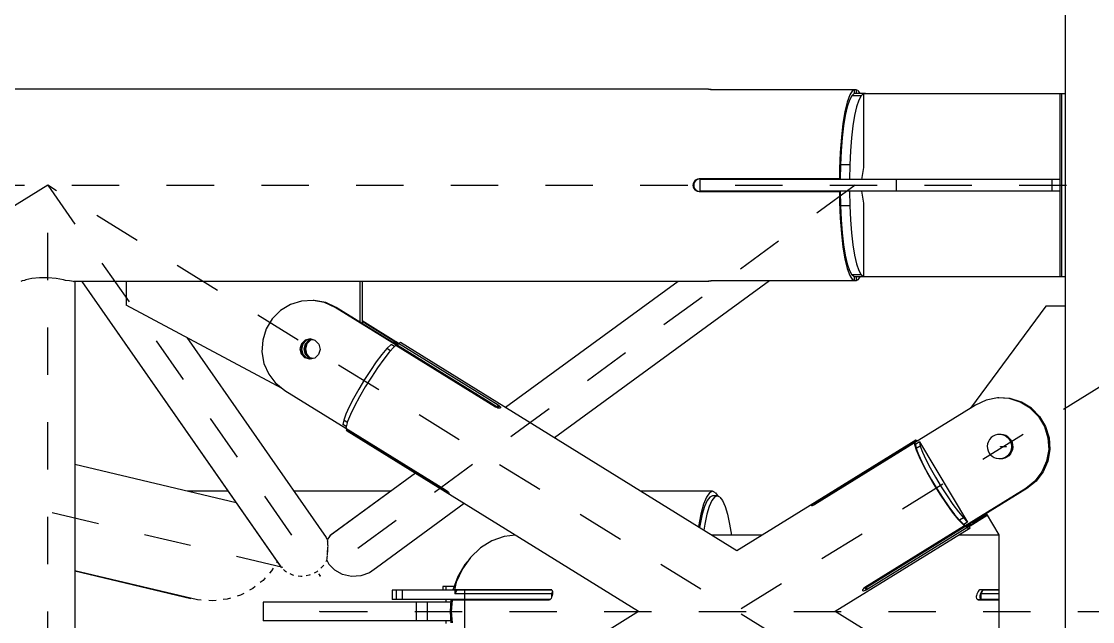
# Model space of a CAD drawing. Header units: millimetres. Extents: x 149919 to 150445, y 136651 to 136866.
# Drawn here: x 150257.248 to 150259.509, y 136758.554 to 136759.821 of the extents above; entities that cross this region are included whole.
import ezdxf

# ---------------------------------------------------------------- set-up
doc = ezdxf.new("R2010")
doc.units = ezdxf.units.MM
doc.header["$LTSCALE"] = 0.25
doc.linetypes.add('CENTER', pattern=[50.8, 31.75, -6.35, 6.35, -6.35])
doc.linetypes.add('XKITLINE00', pattern=[0])

# ---------------------------------------------------------------- blocks, each defined once
blk = doc.blocks.new('çatıı')
at = {"color": 8, "linetype": 'XKITLINE00'}
for p, q in [((11763.8, 11020.27), (11763.8, 10620.27)), ((11688.53, 10930.57), (10454.1, 10930.57)), ((11688.53, 10930.57), (11688.52, 10930.54)), ((11688.6, 10930.52), (11688.52, 10930.54)), ((11688.64, 10930.54), (11688.53, 10930.57)), ((11688.77, 10930.49), (11688.6, 10930.52)), ((11688.82, 10930.52), (11688.64, 10930.54)), ((11689.01, 10930.47), (11688.77, 10930.49)), ((11689.08, 10930.49), (11688.82, 10930.52)), ((11689.31, 10930.46), (11689.01, 10930.47)), ((11689.39, 10930.47), (11689.08, 10930.49)), ((11689.64, 10930.46), (11689.31, 10930.46)), ((11719.24, 10930.46), (11689.64, 10930.46)), ((11718.88, 10930.27), (11718.32, 10929.35)), ((11719.24, 10930.46), (11718.88, 10930.27)), ((11719.68, 10930.46), (11719.24, 10930.46)), ((11719.24, 10930.46), (11719.24, 10929.62)), ((11719.68, 10930.46), (11719.68, 10929.63)), ((11720.04, 10930.27), (11719.68, 10930.46)), ((11720.04, 10930.27), (11720.42, 10929.63)), ((11717.79, 10927.85), (11717.31, 10925.83)), ((11718.32, 10929.35), (11717.79, 10927.85)), ((11718.26, 10928.26), (11717.8, 10926.86)), ((11718.26, 10928.26), (11717.8, 10926.86)), ((11718.75, 10929.19), (11718.26, 10928.26)), ((11718.75, 10929.19), (11718.26, 10928.26)), ((11719.25, 10929.63), (11718.75, 10929.19)), ((11719.25, 10929.63), (11718.75, 10929.19)), ((11720.72, 10929.19), (11718.75, 10929.19)), ((11720.72, 10929.19), (11718.75, 10929.19)), ((11721.22, 10929.63), (11719.25, 10929.63)), ((11721.22, 10929.63), (11719.25, 10929.63)), ((11720.23, 10928.26), (11719.78, 10926.86)), ((11720.23, 10928.26), (11719.78, 10926.86)), ((11720.72, 10929.19), (11720.23, 10928.26)), ((11720.72, 10929.19), (11720.23, 10928.26)), ((11721.22, 10929.63), (11720.72, 10929.19)), ((11721.22, 10929.63), (11720.72, 10929.19)), ((11721.64, 10929.63), (11721.22, 10929.63)), ((11721.64, 10929.63), (11721.22, 10929.63)), ((11721.22, 10929.63), (11721.22, 10914.02)), ((11721.22, 10929.63), (11721.22, 10914.02)), ((11762.65, 10929.57), (11721.22, 10929.57)), ((11763.06, 10929.57), (11721.22, 10929.57)), ((11721.64, 10929.63), (11721.64, 10929.57)), ((11721.7, 10929.57), (11721.64, 10929.63)), ((11721.64, 10929.63), (11721.64, 10929.57)), ((11721.7, 10929.57), (11721.64, 10929.63)), ((11763.06, 10929.57), (11762.65, 10929.57)), ((11762.65, 10929.57), (11762.65, 10890.97)), ((11762.65, 10929.57), (11762.65, 10890.97)), ((11763.06, 10929.57), (11763.06, 10890.97)), ((11763.8, 10929.57), (11763.06, 10929.57)), ((11763.06, 10929.57), (11763.06, 10890.97)), ((11717.31, 10925.83), (11716.9, 10923.32)), ((11717.8, 10926.86), (11717.39, 10925.05)), ((11717.8, 10926.86), (11717.39, 10925.05)), ((11719.78, 10926.86), (11719.36, 10925.05)), ((11719.78, 10926.86), (11719.36, 10925.05)), ((11716.9, 10923.32), (11716.57, 10920.42)), ((11717.39, 10925.05), (11717.03, 10922.85)), ((11717.39, 10925.05), (11717.03, 10922.85)), ((11719.36, 10925.05), (11719, 10922.85)), ((11719.36, 10925.05), (11719, 10922.85)), ((11717.03, 10922.85), (11716.73, 10920.33)), ((11717.03, 10922.85), (11716.73, 10920.33)), ((11719, 10922.85), (11718.7, 10920.33)), ((11719, 10922.85), (11718.7, 10920.33)), ((11716.57, 10920.42), (11716.32, 10917.22)), ((11716.73, 10920.33), (11716.5, 10917.56)), ((11716.73, 10920.33), (11716.5, 10917.56)), ((11718.7, 10920.33), (11718.47, 10917.56)), ((11718.7, 10920.33), (11718.47, 10917.56)), ((11716.32, 10917.22), (11716.17, 10913.8)), ((11716.5, 10917.56), (11716.35, 10914.6)), ((11716.5, 10917.56), (11716.35, 10914.6)), ((11718.47, 10917.56), (11718.32, 10914.6)), ((11718.47, 10917.56), (11718.32, 10914.6)), ((11716.35, 10914.6), (11716.28, 10911.52)), ((11716.35, 10914.6), (11716.28, 10911.52)), ((11718.32, 10914.6), (11716.35, 10914.6)), ((11718.32, 10914.6), (11716.35, 10914.6)), ((11718.32, 10914.6), (11718.25, 10911.52)), ((11718.32, 10914.6), (11718.25, 10911.52)), ((11721.22, 10914.02), (11720.81, 10911.52)), ((11721.22, 10914.02), (11720.81, 10911.52)), ((11716.17, 10913.8), (11716.14, 10911.62)), ((11685.25, 10910.62), (11685.2, 10910.27)), ((11685.2, 10910.27), (11685.25, 10909.93)), ((11685.39, 10910.95), (11685.25, 10910.62)), ((11685.25, 10909.93), (11685.39, 10909.6)), ((11685.6, 10911.23), (11685.39, 10910.95)), ((11685.44, 10910.62), (11685.39, 10910.27)), ((11685.39, 10910.27), (11685.44, 10909.93)), ((11685.39, 10909.6), (11685.6, 10909.32)), ((11685.58, 10910.95), (11685.44, 10910.62)), ((11685.44, 10909.93), (11685.58, 10909.6)), ((11685.79, 10911.23), (11685.58, 10910.95)), ((11685.58, 10909.6), (11685.79, 10909.32)), ((11685.88, 10911.44), (11685.6, 10911.23)), ((11686.07, 10911.44), (11685.79, 10911.23)), ((11686.2, 10911.58), (11685.88, 10911.44)), ((11686.4, 10911.58), (11686.07, 10911.44)), ((11686.55, 10911.62), (11686.2, 10911.58)), ((11686.4, 10911.58), (11686.2, 10911.58)), ((11686.74, 10911.62), (11686.4, 10911.58)), ((11716.28, 10911.62), (11686.55, 10911.62)), ((11716.28, 10911.52), (11686.69, 10911.52)), ((11686.69, 10911.52), (11686.69, 10909.02)), ((11716.28, 10911.52), (11686.69, 10911.52)), ((11686.69, 10911.52), (11686.69, 10909.02)), ((11689.66, 10911.62), (11689.66, 10911.52)), ((11689.66, 10911.62), (11689.66, 10911.52)), ((11714.12, 10911.62), (11714.09, 10911.52)), ((11714.52, 10911.62), (11714.49, 10911.52)), ((11718.26, 10911.52), (11716.28, 10911.52)), ((11718.26, 10911.52), (11716.28, 10911.52)), ((11762.65, 10911.52), (11718.26, 10911.52)), ((11762.65, 10911.52), (11718.26, 10911.52)), ((11728.12, 10911.52), (11728.12, 10909.02)), ((11728.12, 10911.52), (11728.12, 10909.02)), ((11761.01, 10911.52), (11761.01, 10909.02)), ((11761.01, 10911.52), (11761.01, 10909.02)), ((11762.65, 10911.52), (11762.65, 10909.02)), ((11762.65, 10911.52), (11762.65, 10909.02)), ((11685.88, 10909.11), (11685.6, 10909.32)), ((11686.07, 10909.11), (11685.79, 10909.32)), ((11686.2, 10908.97), (11685.88, 10909.11)), ((11686.4, 10908.97), (11686.07, 10909.11)), ((11686.4, 10908.97), (11686.2, 10908.97)), ((11686.55, 10908.92), (11686.2, 10908.97)), ((11686.74, 10908.92), (11686.4, 10908.97)), ((11716.28, 10908.92), (11686.55, 10908.92)), ((11716.28, 10909.02), (11686.69, 10909.02)), ((11716.28, 10909.02), (11686.69, 10909.02)), ((11689.66, 10909.02), (11689.66, 10908.92)), ((11689.66, 10909.02), (11689.66, 10908.92)), ((11714.28, 10909.02), (11714.31, 10908.92)), ((11714.67, 10909.02), (11714.71, 10908.92)), ((11716.14, 10908.92), (11716.17, 10906.75)), ((11718.25, 10909.02), (11716.28, 10909.02)), ((11716.28, 10909.02), (11716.35, 10905.95)), ((11718.25, 10909.02), (11716.28, 10909.02)), ((11716.28, 10909.02), (11716.35, 10905.95)), ((11718.26, 10909.02), (11718.25, 10909.02)), ((11718.25, 10909.02), (11718.32, 10905.95)), ((11718.26, 10909.02), (11718.25, 10909.02)), ((11718.25, 10909.02), (11718.32, 10905.95)), ((11762.65, 10909.02), (11718.26, 10909.02)), ((11762.65, 10909.02), (11718.26, 10909.02)), ((11720.81, 10909.02), (11721.22, 10906.52)), ((11720.81, 10909.02), (11721.22, 10906.52)), ((11716.17, 10906.75), (11716.32, 10903.33)), ((11718.32, 10905.95), (11716.35, 10905.95)), ((11716.35, 10905.95), (11716.5, 10902.99)), ((11718.32, 10905.95), (11716.35, 10905.95)), ((11716.35, 10905.95), (11716.5, 10902.99)), ((11718.32, 10905.95), (11718.47, 10902.99)), ((11718.32, 10905.95), (11718.47, 10902.99)), ((11721.22, 10906.52), (11721.22, 10890.92)), ((11721.22, 10906.52), (11721.22, 10890.92)), ((11716.32, 10903.33), (11716.57, 10900.12)), ((11716.5, 10902.99), (11716.73, 10900.22)), ((11716.5, 10902.99), (11716.73, 10900.22)), ((11718.47, 10902.99), (11718.7, 10900.22)), ((11718.47, 10902.99), (11718.7, 10900.22)), ((11716.57, 10900.12), (11716.9, 10897.23)), ((11716.73, 10900.22), (11717.03, 10897.7)), ((11716.73, 10900.22), (11717.03, 10897.7)), ((11718.7, 10900.22), (11719, 10897.7)), ((11718.7, 10900.22), (11719, 10897.7)), ((11716.9, 10897.23), (11717.31, 10894.72)), ((11717.03, 10897.7), (11717.39, 10895.5)), ((11717.03, 10897.7), (11717.39, 10895.5)), ((11719, 10897.7), (11719.36, 10895.5)), ((11719, 10897.7), (11719.36, 10895.5)), ((11717.31, 10894.72), (11717.79, 10892.69)), ((11717.39, 10895.5), (11717.8, 10893.69)), ((11717.39, 10895.5), (11717.8, 10893.69)), ((11717.8, 10893.69), (11718.26, 10892.29)), ((11717.8, 10893.69), (11718.26, 10892.29)), ((11719.36, 10895.5), (11719.78, 10893.69)), ((11719.36, 10895.5), (11719.78, 10893.69)), ((11719.78, 10893.69), (11720.23, 10892.29)), ((11719.78, 10893.69), (11720.23, 10892.29)), ((11717.79, 10892.69), (11718.32, 10891.2)), ((11718.26, 10892.29), (11718.75, 10891.36)), ((11718.26, 10892.29), (11718.75, 10891.36)), ((11720.72, 10891.36), (11718.75, 10891.36)), ((11719.25, 10890.92), (11718.75, 10891.36)), ((11720.72, 10891.36), (11718.75, 10891.36)), ((11719.25, 10890.92), (11718.75, 10891.36)), ((11720.23, 10892.29), (11720.72, 10891.36)), ((11720.23, 10892.29), (11720.72, 10891.36)), ((11721.22, 10890.92), (11720.72, 10891.36)), ((11721.22, 10890.92), (11720.72, 10891.36)), ((11543.59, 10890.1), (11543.31, 10889.96)), ((11544.1, 10890.18), (11543.59, 10890.1)), ((11544.4, 10890.32), (11544.1, 10890.18)), ((11545.66, 10890.6), (11544.4, 10890.32)), ((11547.25, 10890.75), (11545.66, 10890.6)), ((11549.01, 10890.74), (11547.25, 10890.75)), ((11550.77, 10890.59), (11549.01, 10890.74)), ((11552.36, 10890.31), (11550.77, 10890.59)), ((11552.75, 10890.18), (11552.36, 10890.31)), ((11553.62, 10890.1), (11552.75, 10890.18)), ((11554.43, 10889.95), (11553.62, 10890.1)), ((11554.56, 10889.87), (11554.43, 10889.95)), ((11565.54, 10889.97), (11554.56, 10889.97)), ((11554.71, 10889.96), (11554.56, 10889.87)), ((11554.71, 10889.97), (11554.71, 10750.57)), ((11554.71, 10889.96), (11554.71, 10750.59)), ((11556.2, 10889.97), (11598.05, 10829.91)), ((11556.23, 10889.97), (11598.35, 10829.52)), ((11565.54, 10889.98), (11565.54, 10884.98)), ((11614.86, 10889.97), (11565.54, 10889.98)), ((11615.1, 10889.97), (11614.86, 10889.97)), ((11614.86, 10889.97), (11614.86, 10881.41)), ((11688.53, 10889.97), (11615.1, 10889.97)), ((11615.35, 10889.97), (11615.35, 10881.1)), ((11682.1, 10889.97), (11645.63, 10863.34)), ((11682.1, 10889.97), (11645.63, 10863.34)), ((11701.38, 10890.09), (11655.97, 10856.94)), ((11701.38, 10890.09), (11655.97, 10856.94)), ((11688.6, 10890.03), (11688.52, 10890.01)), ((11688.52, 10890.01), (11688.53, 10889.97)), ((11688.64, 10890.01), (11688.53, 10889.97)), ((11688.77, 10890.06), (11688.6, 10890.03)), ((11688.82, 10890.03), (11688.64, 10890.01)), ((11689.01, 10890.08), (11688.77, 10890.06)), ((11689.08, 10890.06), (11688.82, 10890.03)), ((11689.31, 10890.09), (11689.01, 10890.08)), ((11689.39, 10890.08), (11689.08, 10890.06)), ((11689.64, 10890.09), (11689.31, 10890.09)), ((11719.24, 10890.09), (11689.64, 10890.09)), ((11718.32, 10891.2), (11718.88, 10890.28)), ((11719.24, 10890.09), (11718.88, 10890.28)), ((11719.24, 10890.93), (11719.24, 10890.09)), ((11719.68, 10890.09), (11719.24, 10890.09)), ((11721.22, 10890.92), (11719.25, 10890.92)), ((11721.22, 10890.92), (11719.25, 10890.92)), ((11719.68, 10890.92), (11719.68, 10890.09)), ((11720.04, 10890.28), (11719.68, 10890.09)), ((11720.42, 10890.92), (11720.04, 10890.28)), ((11762.65, 10890.97), (11721.22, 10890.97)), ((11763.06, 10890.97), (11721.22, 10890.97)), ((11721.64, 10890.92), (11721.22, 10890.92)), ((11721.64, 10890.92), (11721.22, 10890.92)), ((11721.64, 10890.97), (11721.64, 10890.92)), ((11721.7, 10890.97), (11721.64, 10890.92)), ((11721.64, 10890.97), (11721.64, 10890.92)), ((11721.7, 10890.97), (11721.64, 10890.92)), ((11763.06, 10890.97), (11762.65, 10890.97)), ((11763.8, 10890.97), (11763.06, 10890.97)), ((11598.5, 10867.34), (11565.54, 10884.98)), ((11600.24, 10885.08), (11598.13, 10883.81)), ((11602.58, 10885.81), (11600.24, 10885.08)), ((11605.02, 10885.95), (11602.58, 10885.81)), ((11605.27, 10885.95), (11605.02, 10885.95)), ((11607.43, 10885.5), (11605.02, 10885.95)), ((11607.68, 10885.5), (11605.27, 10885.95)), ((11607.68, 10885.5), (11607.43, 10885.5)), ((11609.66, 10884.47), (11607.43, 10885.5)), ((11609.91, 10884.47), (11607.68, 10885.5)), ((11759.69, 10884.78), (11743.82, 10863.2)), ((11763.8, 10884.78), (11759.69, 10884.78)), ((11598.13, 10883.81), (11596.39, 10882.06)), ((11609.91, 10884.47), (11609.66, 10884.47)), ((11622.54, 10876.5), (11609.66, 10884.47)), ((11643.84, 10863.48), (11609.91, 10884.47)), ((11596.39, 10882.06), (11595.12, 10879.94)), ((11623.07, 10876.89), (11615.35, 10881.66)), ((11622.29, 10877.21), (11615.35, 10881.51)), ((11578.36, 10878.12), (11607.75, 10835.93)), ((11595.12, 10879.94), (11594.38, 10877.57)), ((11604.42, 10877.82), (11603.35, 10877.56)), ((11604.53, 10877.79), (11603.6, 10877.56)), ((11604.55, 10877.79), (11603.63, 10877.54)), ((11605.47, 10877.51), (11604.42, 10877.82)), ((11594.38, 10877.57), (11594.22, 10875.1)), ((11602.56, 10876.79), (11602.25, 10875.73)), ((11602.25, 10875.73), (11602.5, 10874.65)), ((11602.8, 10876.79), (11602.49, 10875.73)), ((11602.49, 10875.73), (11602.75, 10874.65)), ((11603.35, 10877.56), (11602.56, 10876.79)), ((11602.86, 10876.75), (11602.57, 10875.67)), ((11602.57, 10875.67), (11602.86, 10874.6)), ((11603.6, 10877.56), (11602.8, 10876.79)), ((11603.63, 10877.54), (11602.86, 10876.75)), ((11603.35, 10876.75), (11603.07, 10875.67)), ((11603.07, 10875.67), (11603.35, 10874.6)), ((11603.46, 10876.79), (11603.15, 10875.73)), ((11603.15, 10875.73), (11603.41, 10874.65)), ((11604.13, 10877.54), (11603.35, 10876.75)), ((11603.71, 10876.79), (11603.4, 10875.73)), ((11603.4, 10875.73), (11603.66, 10874.65)), ((11604.26, 10877.56), (11603.46, 10876.79)), ((11604.5, 10877.56), (11603.71, 10876.79)), ((11604.78, 10877.72), (11604.13, 10877.54)), ((11604.83, 10877.7), (11604.26, 10877.56)), ((11604.94, 10877.67), (11604.5, 10877.56)), ((11605.47, 10877.51), (11606.23, 10876.7)), ((11606.49, 10875.62), (11606.18, 10874.55)), ((11606.23, 10876.7), (11606.49, 10875.62)), ((11620.61, 10875.81), (11619.55, 10874.55)), ((11621.49, 10876.69), (11620.61, 10875.81)), ((11621.38, 10875.33), (11620.61, 10875.81)), ((11622.11, 10876.13), (11621.1, 10875.01)), ((11622.23, 10876.23), (11621.49, 10876.69)), ((11622, 10877.08), (11621.96, 10877.02)), ((11622.22, 10877.2), (11622, 10877.08)), ((11622.84, 10876.56), (11622, 10877.08)), ((11622.51, 10876.47), (11622.11, 10876.13)), ((11622.4, 10877.23), (11622.22, 10877.2)), ((11622.95, 10876.74), (11622.22, 10877.2)), ((11622.54, 10877.2), (11622.4, 10877.23)), ((11643.56, 10863.45), (11622.51, 10876.47)), ((11622.54, 10876.5), (11622.52, 10876.46)), ((11623.05, 10876.88), (11622.54, 10877.2)), ((11622.66, 10876.5), (11622.54, 10876.5)), ((11622.66, 10876.5), (11622.59, 10876.42)), ((11643.71, 10863.48), (11622.66, 10876.5)), ((11623.03, 10876.87), (11622.8, 10876.5)), ((11622.84, 10876.56), (11622.8, 10876.5)), ((11623.45, 10877.05), (11623.03, 10876.87)), ((11644.08, 10863.85), (11623.03, 10876.87)), ((11694.5, 10833.1), (11623.45, 10877.05)), ((11594.22, 10875.1), (11594.65, 10872.65)), ((11602.5, 10874.65), (11603.26, 10873.84)), ((11602.75, 10874.65), (11603.51, 10873.84)), ((11602.86, 10874.6), (11603.63, 10873.81)), ((11604.32, 10873.53), (11603.26, 10873.84)), ((11603.35, 10874.6), (11604.13, 10873.81)), ((11603.41, 10874.65), (11604.17, 10873.84)), ((11604.45, 10873.56), (11603.51, 10873.84)), ((11604.51, 10873.57), (11603.63, 10873.81)), ((11603.66, 10874.65), (11604.41, 10873.84)), ((11604.77, 10873.64), (11604.13, 10873.81)), ((11604.81, 10873.65), (11604.17, 10873.84)), ((11605.38, 10873.79), (11604.32, 10873.53)), ((11604.95, 10873.68), (11604.41, 10873.84)), ((11606.18, 10874.55), (11605.38, 10873.79)), ((11619.55, 10874.55), (11618.37, 10872.98)), ((11619.93, 10873.53), (11618.64, 10871.76)), ((11621.1, 10875.01), (11619.93, 10873.53)), ((11594.65, 10872.65), (11595.65, 10870.38)), ((11617.12, 10871.17), (11615.86, 10869.23)), ((11618.37, 10872.98), (11617.12, 10871.17)), ((11618.64, 10871.76), (11617.32, 10869.79)), ((11595.65, 10870.38), (11597.15, 10868.42)), ((11615.86, 10869.23), (11614.66, 10867.23)), ((11617.32, 10869.79), (11616.03, 10867.71)), ((11599.07, 10866.88), (11597.15, 10868.42)), ((11611.96, 10858.91), (11599.07, 10866.88)), ((11614.66, 10867.23), (11613.57, 10865.28)), ((11616.03, 10867.71), (11614.82, 10865.63)), ((11613.57, 10865.28), (11612.65, 10863.48)), ((11614.82, 10865.63), (11613.76, 10863.65)), ((11747.12, 10864.9), (11744.9, 10863.87)), ((11749.53, 10865.36), (11747.12, 10864.9)), ((11749.78, 10865.36), (11749.53, 10865.36)), ((11751.98, 10865.22), (11749.53, 10865.36)), ((11749.78, 10865.36), (11749.72, 10865.34)), ((11752.22, 10865.22), (11749.78, 10865.36)), ((11754.32, 10864.49), (11751.98, 10865.22)), ((11754.57, 10864.49), (11752.22, 10865.22)), ((11756.42, 10863.21), (11754.32, 10864.49)), ((11756.67, 10863.21), (11754.57, 10864.49)), ((11612.65, 10863.48), (11611.94, 10861.91)), ((11613.76, 10863.65), (11612.91, 10861.88)), ((11643.8, 10863.32), (11643.56, 10863.45)), ((11643.71, 10863.48), (11643.64, 10863.41)), ((11643.84, 10863.48), (11643.71, 10863.48)), ((11643.84, 10863.48), (11643.76, 10863.34)), ((11644.04, 10863.24), (11643.8, 10863.32)), ((11644.08, 10863.85), (11643.82, 10863.42)), ((11644.03, 10863.28), (11643.82, 10863.42)), ((11644.29, 10863.71), (11644.03, 10863.28)), ((11644.11, 10863.22), (11644.03, 10863.28)), ((11644.26, 10863.2), (11644.04, 10863.24)), ((11644.29, 10863.71), (11644.08, 10863.85)), ((11644.44, 10863.2), (11644.26, 10863.2)), ((11644.46, 10863.57), (11644.29, 10863.71)), ((11644.57, 10863.26), (11644.44, 10863.2)), ((11644.58, 10863.46), (11644.46, 10863.57)), ((11644.62, 10863.36), (11644.57, 10863.26)), ((11644.58, 10863.46), (11644.62, 10863.39)), ((11644.62, 10863.39), (11644.62, 10863.36)), ((11744.9, 10863.87), (11732.01, 10855.9)), ((11756.42, 10863.21), (11758.16, 10861.46)), ((11756.67, 10863.21), (11758.41, 10861.46)), ((11611.49, 10860.65), (11611.3, 10859.76)), ((11611.99, 10859.33), (11611.3, 10859.76)), ((11611.94, 10861.91), (11611.49, 10860.65)), ((11612.24, 10860.18), (11611.49, 10860.65)), ((11612.3, 10860.4), (11611.98, 10859.28)), ((11612.91, 10861.88), (11612.3, 10860.4)), ((11758.16, 10861.46), (11759.43, 10859.34)), ((11758.41, 10861.46), (11759.68, 10859.34)), ((11611.98, 10859.28), (11611.96, 10858.94)), ((11633.01, 10845.92), (11611.96, 10858.94)), ((11611.97, 10858.93), (11611.96, 10858.91)), ((11612, 10858.91), (11611.96, 10858.91)), ((11612.16, 10858.81), (11611.98, 10858.91)), ((11612.16, 10858.81), (11612, 10858.54)), ((11633.05, 10845.52), (11612, 10858.54)), ((11612.2, 10858.36), (11612, 10858.54)), ((11673.76, 10820.27), (11612.2, 10858.36)), ((11749.04, 10857.52), (11748.59, 10857.3)), ((11749.53, 10857.65), (11749.04, 10857.52)), ((11750.03, 10857.67), (11749.53, 10857.65)), ((11750.16, 10857.67), (11750.03, 10857.67)), ((11750.53, 10857.6), (11750.03, 10857.67)), ((11750.29, 10857.67), (11750.16, 10857.67)), ((11750.66, 10857.6), (11750.16, 10857.67)), ((11750.66, 10857.6), (11750.16, 10857.67)), ((11750.79, 10857.6), (11750.29, 10857.67)), ((11751, 10857.44), (11750.53, 10857.6)), ((11751.13, 10857.44), (11750.66, 10857.6)), ((11751.13, 10857.44), (11750.66, 10857.6)), ((11751.27, 10857.44), (11750.79, 10857.6)), ((11751.44, 10857.18), (11751, 10857.44)), ((11751.57, 10857.18), (11751.13, 10857.44)), ((11751.57, 10857.18), (11751.13, 10857.44)), ((11751.7, 10857.18), (11751.27, 10857.44)), ((11759.43, 10859.34), (11760.17, 10856.98)), ((11759.68, 10859.34), (11760.42, 10856.98)), ((11732.25, 10856.45), (11694.5, 10833.1)), ((11732.01, 10855.87), (11710.96, 10842.85)), ((11732.05, 10856.27), (11711, 10843.25)), ((11732.01, 10855.9), (11732.21, 10855.58)), ((11732.01, 10855.87), (11732.03, 10855.53)), ((11732.01, 10855.87), (11732.19, 10855.57)), ((11732.03, 10855.53), (11732.36, 10854.42)), ((11732.25, 10856.45), (11732.05, 10856.27)), ((11732.05, 10856.27), (11732.2, 10856.02)), ((11733.04, 10856.09), (11732.19, 10855.57)), ((11732.19, 10855.57), (11732.38, 10854.69)), ((11732.64, 10856.29), (11732.25, 10856.45)), ((11733.22, 10855.21), (11732.38, 10854.69)), ((11733.04, 10856.09), (11733.22, 10855.21)), ((11733.04, 10856.09), (11743.22, 10839.16)), ((11733.22, 10855.21), (11733.68, 10853.95)), ((11747.43, 10855.69), (11747.36, 10855.18)), ((11747.36, 10855.18), (11747.39, 10854.68)), ((11747.6, 10856.17), (11747.43, 10855.69)), ((11747.85, 10856.61), (11747.6, 10856.17)), ((11748.19, 10856.99), (11747.85, 10856.61)), ((11748.59, 10857.3), (11748.19, 10856.99)), ((11751.81, 10856.84), (11751.44, 10857.18)), ((11751.94, 10856.84), (11751.57, 10857.18)), ((11751.94, 10856.84), (11751.57, 10857.18)), ((11752.07, 10856.84), (11751.7, 10857.18)), ((11751.81, 10856.84), (11752.11, 10856.43)), ((11751.94, 10856.84), (11752.25, 10856.43)), ((11751.94, 10856.84), (11752.25, 10856.43)), ((11752.07, 10856.84), (11752.38, 10856.43)), ((11752.25, 10856.43), (11752.11, 10856.43)), ((11752.11, 10856.43), (11752.33, 10855.97)), ((11752.38, 10856.43), (11752.25, 10856.43)), ((11752.25, 10856.43), (11752.46, 10855.97)), ((11752.25, 10856.43), (11752.46, 10855.97)), ((11752.33, 10855.97), (11752.46, 10855.48)), ((11752.38, 10856.43), (11752.6, 10855.97)), ((11752.46, 10855.97), (11752.59, 10855.48)), ((11752.46, 10855.97), (11752.59, 10855.48)), ((11752.46, 10855.48), (11752.49, 10854.97)), ((11752.59, 10855.48), (11752.62, 10854.97)), ((11752.59, 10855.48), (11752.62, 10854.97)), ((11752.6, 10855.97), (11752.72, 10855.48)), ((11752.72, 10855.48), (11752.75, 10854.97)), ((11760.17, 10856.98), (11760.33, 10854.5)), ((11760.42, 10856.98), (11760.58, 10854.5)), ((11732.36, 10854.42), (11732.96, 10852.94)), ((11732.38, 10854.69), (11732.84, 10853.43)), ((11732.84, 10853.43), (11733.55, 10851.86)), ((11732.96, 10852.94), (11733.82, 10851.16)), ((11733.68, 10853.95), (11734.39, 10852.38)), ((11747.39, 10854.68), (11747.52, 10854.18)), ((11747.52, 10854.18), (11747.74, 10853.72)), ((11747.74, 10853.72), (11748.04, 10853.32)), ((11748.41, 10852.98), (11748.04, 10853.32)), ((11748.85, 10852.72), (11748.41, 10852.98)), ((11751.66, 10853.16), (11751.26, 10852.86)), ((11751.79, 10853.16), (11751.39, 10852.86)), ((11751.79, 10853.16), (11751.39, 10852.86)), ((11751.92, 10853.16), (11751.52, 10852.86)), ((11752, 10853.54), (11751.66, 10853.16)), ((11752.13, 10853.54), (11751.79, 10853.16)), ((11752.13, 10853.54), (11751.79, 10853.16)), ((11752.26, 10853.54), (11751.92, 10853.16)), ((11752.25, 10853.98), (11752, 10853.54)), ((11752.38, 10853.98), (11752.13, 10853.54)), ((11752.38, 10853.98), (11752.13, 10853.54)), ((11752.42, 10854.47), (11752.25, 10853.98)), ((11752.51, 10853.98), (11752.26, 10853.54)), ((11752.55, 10854.47), (11752.38, 10853.98)), ((11752.55, 10854.47), (11752.38, 10853.98)), ((11752.49, 10854.97), (11752.42, 10854.47)), ((11752.68, 10854.47), (11752.51, 10853.98)), ((11752.62, 10854.97), (11752.55, 10854.47)), ((11752.62, 10854.97), (11752.55, 10854.47)), ((11752.75, 10854.97), (11752.68, 10854.47)), ((11760.33, 10854.5), (11759.9, 10852.05)), ((11760.58, 10854.5), (11760.15, 10852.05)), ((11588.78, 10843.22), (11554.71, 10851.29)), ((11733.55, 10851.86), (11734.47, 10850.05)), ((11733.82, 10851.16), (11734.87, 10849.19)), ((11734.39, 10852.38), (11735.31, 10850.58)), ((11749.32, 10852.55), (11748.85, 10852.72)), ((11749.82, 10852.48), (11749.32, 10852.55)), ((11750.32, 10852.51), (11749.82, 10852.48)), ((11749.95, 10852.48), (11749.82, 10852.48)), ((11749.95, 10852.48), (11749.91, 10852.48)), ((11749.95, 10852.48), (11749.91, 10852.48)), ((11750.45, 10852.51), (11749.95, 10852.48)), ((11750.45, 10852.51), (11749.95, 10852.48)), ((11750.08, 10852.48), (11749.95, 10852.48)), ((11750.08, 10852.48), (11750.04, 10852.48)), ((11750.58, 10852.51), (11750.08, 10852.48)), ((11750.81, 10852.64), (11750.32, 10852.51)), ((11750.94, 10852.64), (11750.45, 10852.51)), ((11750.94, 10852.64), (11750.45, 10852.51)), ((11751.07, 10852.64), (11750.58, 10852.51)), ((11751.26, 10852.86), (11750.81, 10852.64)), ((11751.39, 10852.86), (11750.94, 10852.64)), ((11751.39, 10852.86), (11750.94, 10852.64)), ((11751.52, 10852.86), (11751.07, 10852.64)), ((11751.39, 10852.86), (11751.26, 10852.86)), ((11751.52, 10852.86), (11751.39, 10852.86)), ((11759.9, 10852.05), (11758.9, 10849.78)), ((11760.15, 10852.05), (11759.15, 10849.78)), ((11626.61, 10849.45), (11608.55, 10836.26)), ((11626.61, 10849.45), (11608.6, 10836.3)), ((11734.47, 10850.05), (11735.56, 10848.11)), ((11734.87, 10849.19), (11736.08, 10847.11)), ((11735.31, 10850.58), (11736.4, 10848.63)), ((11736.4, 10848.63), (11737.6, 10846.63)), ((11758.9, 10849.78), (11757.4, 10847.82)), ((11759.15, 10849.78), (11757.65, 10847.82)), ((11755.73, 10846.28), (11721.79, 10825.29)), ((11735.56, 10848.11), (11736.76, 10846.11)), ((11736.08, 10847.11), (11737.38, 10845.03)), ((11736.76, 10846.11), (11738.02, 10844.16)), ((11737.6, 10846.63), (11738.86, 10844.68)), ((11755.48, 10846.28), (11742.6, 10838.32)), ((11757.4, 10847.82), (11755.48, 10846.28)), ((11755.73, 10846.28), (11755.48, 10846.28)), ((11757.65, 10847.82), (11755.73, 10846.28)), ((11757.65, 10847.82), (11757.4, 10847.82)), ((11587.07, 10845.67), (11578.41, 10845.67)), ((11621.44, 10845.67), (11600.96, 10845.67)), ((11633.23, 10845.77), (11633.01, 10845.92)), ((11633.21, 10845.78), (11633.05, 10845.53)), ((11633.26, 10845.39), (11633.05, 10845.52)), ((11633.43, 10845.61), (11633.23, 10845.77)), ((11633.45, 10845.27), (11633.26, 10845.39)), ((11633.41, 10845.62), (11633.27, 10845.4)), ((11633.58, 10845.46), (11633.43, 10845.61)), ((11633.59, 10845.19), (11633.45, 10845.27)), ((11633.58, 10845.46), (11633.68, 10845.32)), ((11633.65, 10845.16), (11633.59, 10845.19)), ((11633.67, 10845.16), (11633.65, 10845.16)), ((11633.71, 10845.22), (11633.67, 10845.16)), ((11633.68, 10845.32), (11633.71, 10845.22)), ((11689.35, 10845.67), (11674.18, 10845.67)), ((11688.06, 10844.43), (11687.45, 10842.91)), ((11688.69, 10845.36), (11688.06, 10844.43)), ((11688.78, 10844.43), (11688.22, 10843.69)), ((11688.78, 10844.43), (11688.22, 10843.69)), ((11689.35, 10845.67), (11688.69, 10845.36)), ((11689.35, 10844.67), (11688.78, 10844.43)), ((11689.35, 10844.67), (11688.78, 10844.43)), ((11689.76, 10844.43), (11689.2, 10843.69)), ((11689.76, 10844.43), (11689.2, 10843.69)), ((11690, 10845.36), (11689.35, 10845.67)), ((11690.33, 10844.67), (11689.35, 10844.67)), ((11690.33, 10844.67), (11689.35, 10844.67)), ((11690.33, 10844.67), (11689.76, 10844.43)), ((11690.33, 10844.67), (11689.76, 10844.43)), ((11690, 10845.36), (11690.53, 10844.59)), ((11690.9, 10844.43), (11690.33, 10844.67)), ((11690.9, 10844.43), (11690.33, 10844.67)), ((11690.9, 10844.43), (11691.46, 10843.69)), ((11690.9, 10844.43), (11691.46, 10843.69)), ((11737.38, 10845.03), (11738.7, 10843.05)), ((11738.02, 10844.16), (11739.27, 10842.36)), ((11738.86, 10844.68), (11740.11, 10842.88)), ((11636.95, 10843.05), (11618.38, 10829.48)), ((11636.95, 10843.05), (11618.42, 10829.51)), ((11687.45, 10842.91), (11686.89, 10840.82)), ((11687.68, 10842.47), (11687.18, 10840.8)), ((11687.68, 10842.47), (11687.18, 10840.8)), ((11688.22, 10843.69), (11687.68, 10842.47)), ((11688.22, 10843.69), (11687.68, 10842.47)), ((11688.67, 10842.47), (11688.17, 10840.8)), ((11688.67, 10842.47), (11688.17, 10840.8)), ((11689.2, 10843.69), (11688.67, 10842.47)), ((11689.2, 10843.69), (11688.67, 10842.47)), ((11691.46, 10843.69), (11692, 10842.47)), ((11691.46, 10843.69), (11692, 10842.47)), ((11692, 10842.47), (11692.5, 10840.8)), ((11692, 10842.47), (11692.5, 10840.8)), ((11710.26, 10842.76), (11710.23, 10842.66)), ((11710.23, 10842.66), (11710.27, 10842.61)), ((11710.28, 10842.79), (11710.26, 10842.76)), ((11710.38, 10842.6), (11710.27, 10842.61)), ((11710.38, 10842.86), (11710.28, 10842.79)), ((11710.56, 10842.97), (11710.38, 10842.86)), ((11710.54, 10842.64), (11710.38, 10842.6)), ((11710.74, 10842.73), (11710.54, 10842.64)), ((11710.77, 10843.11), (11710.56, 10842.97)), ((11710.96, 10842.85), (11710.74, 10842.73)), ((11711, 10843.25), (11710.77, 10843.11)), ((11710.78, 10843.1), (11710.94, 10842.84)), ((11711.01, 10843.24), (11711.16, 10842.98)), ((11738.7, 10843.05), (11739.98, 10841.28)), ((11739.27, 10842.36), (11740.45, 10840.79)), ((11740.11, 10842.88), (11741.29, 10841.31)), ((11686.89, 10840.82), (11686.4, 10838.24)), ((11687.18, 10840.8), (11686.72, 10838.72)), ((11687.18, 10840.8), (11686.72, 10838.71)), ((11688.17, 10840.8), (11687.71, 10838.72)), ((11688.17, 10840.8), (11687.71, 10838.71)), ((11692.5, 10840.8), (11692.96, 10838.72)), ((11692.5, 10840.8), (11692.96, 10838.71)), ((11739.98, 10841.28), (11741.16, 10839.8)), ((11740.45, 10840.79), (11741.5, 10839.53)), ((11741.16, 10839.8), (11742.17, 10838.69)), ((11741.29, 10841.31), (11742.35, 10840.05)), ((11742.35, 10840.05), (11741.5, 10839.53)), ((11741.5, 10839.53), (11742.38, 10838.64)), ((11742.35, 10840.05), (11743.22, 10839.16)), ((11747.36, 10840.55), (11743.75, 10838.32)), ((11747.29, 10840.66), (11744.34, 10838.84)), ((11747.11, 10840.96), (11749.83, 10836.45)), ((11686.4, 10838.24), (11686.38, 10838.13)), ((11686.72, 10838.72), (11686.6, 10837.99)), ((11686.72, 10838.71), (11686.6, 10837.99)), ((11687.71, 10838.72), (11687.5, 10837.43)), ((11687.71, 10838.71), (11687.5, 10837.43)), ((11692.96, 10838.72), (11693.33, 10836.42)), ((11692.96, 10838.71), (11693.33, 10836.42)), ((11743.51, 10837.76), (11715.24, 10820.27)), ((11742.56, 10838.34), (11721.51, 10825.32)), ((11742.71, 10838.32), (11721.66, 10825.29)), ((11743.08, 10837.94), (11722.03, 10824.92)), ((11742.56, 10838.34), (11742.17, 10838.69)), ((11743.22, 10839.16), (11742.38, 10838.64)), ((11742.38, 10838.64), (11742.56, 10838.34)), ((11742.39, 10838.65), (11742.6, 10838.32)), ((11742.71, 10838.32), (11742.6, 10838.32)), ((11742.86, 10838.32), (11742.9, 10838.25)), ((11742.86, 10838.32), (11743.08, 10837.94)), ((11743.74, 10838.77), (11742.9, 10838.25)), ((11743.12, 10838.14), (11742.9, 10838.25)), ((11743.51, 10837.76), (11743.08, 10837.94)), ((11743.96, 10838.66), (11743.12, 10838.14)), ((11743.3, 10838.1), (11743.12, 10838.14)), ((11743.43, 10838.14), (11743.3, 10838.1)), ((11744.28, 10838.66), (11743.43, 10838.14)), ((11743.71, 10837.94), (11743.51, 10837.76)), ((11743.55, 10838.21), (11743.71, 10837.94)), ((11743.7, 10838.84), (11743.74, 10838.77)), ((11743.75, 10838.32), (11743.72, 10838.32)), ((11743.96, 10838.66), (11743.74, 10838.77)), ((11744.14, 10838.62), (11743.96, 10838.66)), ((11744.28, 10838.66), (11744.14, 10838.62)), ((11744.15, 10839.12), (11744.37, 10838.77)), ((11744.37, 10838.77), (11744.28, 10838.66)), ((11607.75, 10835.93), (11607.94, 10835.52)), ((11607.94, 10835.52), (11607.95, 10835.46)), ((11607.97, 10835.43), (11608.05, 10835.26)), ((11608.6, 10836.3), (11607.99, 10835.4)), ((11608.03, 10835.1), (11608.05, 10835.02)), ((11608.07, 10835.21), (11608.05, 10835.07)), ((11608.06, 10834.99), (11608.06, 10834.46)), ((11608.07, 10835.21), (11608.07, 10835.21)), ((11642.78, 10835.2), (11640.38, 10833.7)), ((11642.78, 10835.2), (11640.38, 10833.7)), ((11645.39, 10836.11), (11642.78, 10835.2)), ((11645.39, 10836.11), (11642.78, 10835.2)), ((11647.73, 10836.38), (11645.39, 10836.11)), ((11647.73, 10836.38), (11645.39, 10836.11)), ((11699.87, 10836.42), (11689.13, 10836.42)), ((11699.87, 10836.42), (11689.13, 10836.42)), ((11749.83, 10836.42), (11741.35, 10836.42)), ((11749.83, 10836.42), (11741.35, 10836.42)), ((11749.83, 10836.45), (11749.83, 10800.27)), ((11608.07, 10833.55), (11608.02, 10832.82)), ((11608.05, 10833.23), (11608.02, 10832.23)), ((11608.07, 10833.74), (11608.07, 10833.55)), ((11608.08, 10834.43), (11608.11, 10834.05)), ((11608.12, 10833.94), (11608.09, 10833.72)), ((11608.12, 10833.96), (11608.12, 10833.94)), ((11640.38, 10833.7), (11638.27, 10831.69)), ((11640.38, 10833.7), (11638.27, 10831.69)), ((11639.18, 10832.56), (11638.88, 10832.33)), ((11639.18, 10832.56), (11638.88, 10832.33)), ((11597.45, 10830.77), (11597.27, 10830.52)), ((11607.85, 10831), (11607.73, 10830.81)), ((11607.92, 10831.55), (11607.85, 10831)), ((11607.88, 10831.2), (11607.86, 10831.02)), ((11607.88, 10831.22), (11608.36, 10830.3)), ((11607.94, 10831.82), (11607.92, 10831.55)), ((11608.02, 10832.07), (11607.93, 10831.63)), ((11608.02, 10832.1), (11608.02, 10832.07)), ((11608.73, 10829.94), (11608.36, 10830.3)), ((11638.27, 10831.69), (11636.55, 10829.25)), ((11638.27, 10831.69), (11636.55, 10829.25)), ((11638.02, 10831.33), (11637.03, 10830.19)), ((11638.02, 10831.33), (11637.03, 10830.19)), ((11638.88, 10832.33), (11638.61, 10832.01)), ((11638.88, 10832.33), (11638.61, 10832.01)), ((11580.64, 10822.71), (11554.71, 10828.85)), ((11579.21, 10822.98), (11554.71, 10828.78)), ((11596.27, 10828.88), (11595.81, 10828.36)), ((11596.57, 10829.43), (11596.27, 10828.88)), ((11598.05, 10829.91), (11598.13, 10829.83)), ((11598.79, 10829.15), (11599.22, 10828.71)), ((11599.43, 10828.6), (11599.22, 10828.71)), ((11600.75, 10827.93), (11600.19, 10828.21)), ((11604.44, 10828.02), (11604.22, 10827.91)), ((11605.83, 10828.68), (11605.24, 10828.4)), ((11606.01, 10828.85), (11605.83, 10828.68)), ((11607.14, 10829.88), (11606.66, 10829.44)), ((11607.18, 10829.94), (11607.14, 10829.88)), ((11607.27, 10830.08), (11607.18, 10829.94)), ((11608.73, 10829.94), (11609.61, 10829)), ((11611.25, 10828.09), (11609.61, 10829)), ((11613.14, 10827.68), (11611.25, 10828.09)), ((11616.91, 10828.42), (11615.09, 10827.79)), ((11618.42, 10829.51), (11616.91, 10828.42)), ((11618.45, 10829.55), (11618.42, 10829.51)), ((11636.55, 10829.25), (11635.26, 10826.46)), ((11636.55, 10829.25), (11635.26, 10826.46)), ((11637.03, 10830.19), (11635.57, 10827.67)), ((11637.03, 10830.19), (11635.57, 10827.67)), ((11594.46, 10826.85), (11593.86, 10826.42)), ((11594.91, 10827.36), (11594.46, 10826.85)), ((11600.98, 10827.89), (11600.75, 10827.93)), ((11602.47, 10827.65), (11601.84, 10827.75)), ((11602.71, 10827.69), (11602.47, 10827.65)), ((11604.22, 10827.91), (11603.58, 10827.82)), ((11615.09, 10827.79), (11613.14, 10827.68)), ((11635.57, 10827.67), (11634.56, 10824.87)), ((11635.57, 10827.67), (11634.56, 10824.87)), ((11635.26, 10826.46), (11634.85, 10824.87)), ((11635.26, 10826.46), (11634.85, 10824.87)), ((11635.82, 10827.67), (11635.57, 10827.67)), ((11635.82, 10827.67), (11635.57, 10827.67)), ((11589.73, 10823.74), (11589, 10823.52)), ((11590.37, 10824.08), (11589.73, 10823.74)), ((11592.27, 10825.1), (11591.63, 10824.76)), ((11592.79, 10825.55), (11592.27, 10825.1)), ((11621.7, 10824.77), (11621.7, 10822.77)), ((11655.45, 10824.77), (11621.7, 10824.77)), ((11621.7, 10824.77), (11621.7, 10822.77)), ((11655.45, 10824.77), (11621.7, 10824.77)), ((11622.55, 10824.77), (11622.55, 10822.77)), ((11622.55, 10824.77), (11622.55, 10822.77)), ((11623.82, 10824.77), (11623.82, 10822.77)), ((11623.82, 10824.77), (11623.82, 10822.77)), ((11632.49, 10825.57), (11632.4, 10825.57)), ((11632.4, 10825.57), (11632.4, 10824.77)), ((11634.81, 10825.57), (11632.49, 10825.57)), ((11633.02, 10825.57), (11633.02, 10824.77)), ((11634.85, 10824.87), (11634.56, 10824.87)), ((11634.85, 10824.87), (11634.56, 10824.87)), ((11655.26, 10824.87), (11634.85, 10824.87)), ((11655.26, 10824.87), (11634.85, 10824.87)), ((11634.94, 10824.77), (11634.94, 10823.97)), ((11635.34, 10824.77), (11634.94, 10823.97)), ((11634.94, 10824.77), (11634.94, 10823.97)), ((11635.34, 10824.77), (11634.94, 10823.97)), ((11655.34, 10823.97), (11634.94, 10823.97)), ((11655.34, 10823.97), (11634.94, 10823.97)), ((11639.32, 10824.87), (11639.32, 10824.77)), ((11641.56, 10824.87), (11641.56, 10824.77)), ((11655.4, 10824.83), (11655.26, 10824.87)), ((11655.4, 10824.83), (11655.26, 10824.87)), ((11655.58, 10824.46), (11655.34, 10823.97)), ((11655.58, 10824.46), (11655.34, 10823.97)), ((11655.34, 10823.97), (11655.34, 10823.23)), ((11655.34, 10823.97), (11655.34, 10823.23)), ((11655.4, 10824.83), (11655.51, 10824.7)), ((11655.4, 10824.83), (11655.51, 10824.7)), ((11655.48, 10823.62), (11655.41, 10823.43)), ((11655.48, 10823.62), (11655.41, 10823.43)), ((11655.57, 10823.93), (11655.48, 10823.62)), ((11655.57, 10823.93), (11655.48, 10823.62)), ((11655.51, 10824.7), (11655.58, 10824.5)), ((11655.51, 10824.7), (11655.58, 10824.5)), ((11655.6, 10824.23), (11655.57, 10823.93)), ((11655.6, 10824.23), (11655.57, 10823.93)), ((11655.58, 10824.5), (11655.6, 10824.23)), ((11655.58, 10824.5), (11655.6, 10824.23)), ((11721.05, 10824.86), (11721.03, 10824.72)), ((11721.03, 10824.72), (11721.09, 10824.62)), ((11721.15, 10825.01), (11721.05, 10824.86)), ((11721.22, 10824.57), (11721.09, 10824.62)), ((11721.31, 10825.17), (11721.15, 10825.01)), ((11721.32, 10825.1), (11721.19, 10825.05)), ((11721.25, 10824.57), (11721.22, 10824.57)), ((11721.38, 10824.6), (11721.25, 10824.57)), ((11721.51, 10825.32), (11721.31, 10825.17)), ((11721.55, 10825.22), (11721.32, 10825.1)), ((11721.58, 10824.68), (11721.38, 10824.6)), ((11721.68, 10825.29), (11721.55, 10825.22)), ((11721.55, 10825.22), (11721.8, 10824.79)), ((11721.8, 10824.79), (11721.58, 10824.68)), ((11721.59, 10825.37), (11721.66, 10825.29)), ((11721.79, 10825.29), (11721.66, 10825.29)), ((11721.8, 10825.3), (11722.03, 10824.92)), ((11722.03, 10824.92), (11721.8, 10824.79)), ((11745.06, 10823.62), (11745.04, 10823.43)), ((11745.06, 10823.62), (11745.04, 10823.43)), ((11745.14, 10823.93), (11745.06, 10823.62)), ((11745.14, 10823.93), (11745.06, 10823.62)), ((11745.27, 10824.23), (11745.14, 10823.93)), ((11745.27, 10824.23), (11745.14, 10823.93)), ((11745.42, 10824.5), (11745.27, 10824.23)), ((11745.42, 10824.5), (11745.27, 10824.23)), ((11745.6, 10824.7), (11745.42, 10824.5)), ((11745.6, 10824.7), (11745.42, 10824.5)), ((11745.77, 10824.83), (11745.6, 10824.7)), ((11745.77, 10824.83), (11745.6, 10824.7)), ((11745.94, 10824.87), (11745.77, 10824.83)), ((11745.94, 10824.87), (11745.77, 10824.83)), ((11746.53, 10824.83), (11745.77, 10824.83)), ((11746.53, 10824.83), (11745.77, 10824.83)), ((11745.81, 10823.62), (11745.78, 10823.32)), ((11745.81, 10823.62), (11745.78, 10823.32)), ((11745.89, 10823.93), (11745.81, 10823.62)), ((11745.89, 10823.93), (11745.81, 10823.62)), ((11746.02, 10824.23), (11745.89, 10823.93)), ((11746.02, 10824.23), (11745.89, 10823.93)), ((11749.83, 10824.87), (11745.94, 10824.87)), ((11749.83, 10824.87), (11745.94, 10824.87)), ((11746.17, 10824.5), (11746.02, 10824.23)), ((11746.17, 10824.5), (11746.02, 10824.23)), ((11746.43, 10824.77), (11746.03, 10823.97)), ((11746.43, 10824.77), (11746.03, 10823.97)), ((11749.83, 10823.97), (11746.03, 10823.97)), ((11746.03, 10823.97), (11746.03, 10822.77)), ((11749.83, 10823.97), (11746.03, 10823.97)), ((11746.03, 10823.97), (11746.03, 10822.77)), ((11746.35, 10824.7), (11746.17, 10824.5)), ((11746.35, 10824.7), (11746.17, 10824.5)), ((11746.42, 10824.75), (11746.35, 10824.7)), ((11746.42, 10824.75), (11746.35, 10824.7)), ((11749.83, 10824.77), (11746.43, 10824.77)), ((11749.83, 10824.77), (11746.43, 10824.77)), ((11746.53, 10824.83), (11746.45, 10824.77)), ((11746.53, 10824.83), (11746.45, 10824.77)), ((11746.7, 10824.87), (11746.53, 10824.83)), ((11746.7, 10824.87), (11746.53, 10824.83)), ((11581.42, 10822.66), (11580.64, 10822.71)), ((11583.77, 10822.51), (11582.98, 10822.56)), ((11584.54, 10822.6), (11583.77, 10822.51)), ((11586.85, 10822.87), (11586.07, 10822.78)), ((11587.57, 10823.08), (11586.85, 10822.87)), ((11594.5, 10822.27), (11594.5, 10818.27)), ((11631.82, 10822.27), (11594.5, 10822.27)), ((11594.5, 10822.27), (11594.5, 10818.27)), ((11631.82, 10822.27), (11594.5, 10822.27)), ((11655.04, 10822.77), (11621.7, 10822.77)), ((11655.04, 10822.77), (11621.7, 10822.77)), ((11626.76, 10822.27), (11626.76, 10818.27)), ((11626.76, 10822.27), (11626.76, 10818.27)), ((11629.14, 10822.27), (11629.14, 10818.27)), ((11629.14, 10822.27), (11629.14, 10818.27)), ((11634.08, 10822.27), (11631.82, 10822.27)), ((11634.08, 10822.27), (11631.82, 10822.27)), ((11633.02, 10822.77), (11633.02, 10822.27)), ((11634, 10821.48), (11633.96, 10820.27)), ((11634, 10821.48), (11633.96, 10820.27)), ((11634.12, 10822.67), (11634, 10821.48)), ((11634.12, 10822.67), (11634, 10821.48)), ((11634.31, 10821.48), (11634, 10821.48)), ((11634.31, 10821.48), (11634, 10821.48)), ((11634.41, 10822.67), (11634.12, 10822.67)), ((11634.41, 10822.67), (11634.12, 10822.67)), ((11634.41, 10822.67), (11634.21, 10820.27)), ((11634.41, 10822.67), (11634.21, 10820.27)), ((11654.82, 10822.67), (11634.41, 10822.67)), ((11654.82, 10822.67), (11634.41, 10822.67)), ((11640.93, 10822.77), (11640.93, 10822.67)), ((11654.98, 10822.72), (11654.82, 10822.67)), ((11654.98, 10822.72), (11654.82, 10822.67)), ((11655.13, 10822.85), (11654.98, 10822.72)), ((11655.13, 10822.85), (11654.98, 10822.72)), ((11655.27, 10823.05), (11655.13, 10822.85)), ((11655.27, 10823.05), (11655.13, 10822.85)), ((11655.38, 10823.32), (11655.27, 10823.05)), ((11655.38, 10823.32), (11655.27, 10823.05)), ((11655.41, 10823.43), (11655.38, 10823.32)), ((11655.41, 10823.43), (11655.38, 10823.32)), ((11745.04, 10823.43), (11745.05, 10823.32)), ((11745.04, 10823.43), (11745.05, 10823.32)), ((11745.05, 10823.32), (11745.11, 10823.05)), ((11745.05, 10823.32), (11745.11, 10823.05)), ((11745.11, 10823.05), (11745.21, 10822.85)), ((11745.11, 10823.05), (11745.21, 10822.85)), ((11745.35, 10822.72), (11745.21, 10822.85)), ((11745.35, 10822.72), (11745.21, 10822.85)), ((11746.07, 10822.72), (11745.35, 10822.72)), ((11745.5, 10822.67), (11745.35, 10822.72)), ((11746.07, 10822.72), (11745.35, 10822.72)), ((11745.5, 10822.67), (11745.35, 10822.72)), ((11749.83, 10822.67), (11745.5, 10822.67)), ((11749.83, 10822.67), (11745.5, 10822.67)), ((11745.78, 10823.32), (11745.78, 10823.26)), ((11745.78, 10823.32), (11745.78, 10823.26)), ((11745.78, 10823.26), (11745.83, 10823.05)), ((11745.78, 10823.26), (11745.83, 10823.05)), ((11745.83, 10823.05), (11745.94, 10822.85)), ((11745.83, 10823.05), (11745.94, 10822.85)), ((11746.07, 10822.72), (11745.94, 10822.85)), ((11746.07, 10822.72), (11745.94, 10822.85)), ((11749.83, 10822.77), (11746.03, 10822.77)), ((11749.83, 10822.77), (11746.03, 10822.77)), ((11746.22, 10822.67), (11746.07, 10822.72)), ((11746.22, 10822.67), (11746.07, 10822.72)), ((11673.76, 10820.27), (11612.2, 10782.19)), ((11633.96, 10820.27), (11634, 10819.07)), ((11633.96, 10820.27), (11634, 10819.07)), ((11634, 10819.07), (11634.12, 10817.87)), ((11634.31, 10819.07), (11634, 10819.07)), ((11634.31, 10819.07), (11634, 10819.07)), ((11634, 10819.07), (11634.12, 10817.87)), ((11634.21, 10820.27), (11634.41, 10817.87)), ((11634.21, 10820.27), (11634.41, 10817.87)), ((11743.51, 10802.79), (11715.24, 10820.27)), ((11634.08, 10818.27), (11594.5, 10818.27)), ((11634.08, 10818.27), (11594.5, 10818.27)), ((11633.02, 10818.27), (11633.02, 10817.77))]:
    blk.add_line(p, q, dxfattribs=at)
at = {"color": 8, "linetype": 'CENTER'}
for p, q in [((10454.1, 10910.27), (11840, 10910.27)), ((11258.02, 10910.27), (11606.49, 10827.77)), ((11549.01, 10910.27), (11258.02, 10730.27)), ((11549.01, 10910.27), (11606.49, 10827.77)), ((11840, 10730.27), (11549.01, 10910.27)), ((11549.01, 10730.27), (11549.01, 10910.27)), ((11840, 10910.27), (11549.01, 10730.27)), ((11719.46, 10910.27), (11606.49, 10827.77)), ((11751.34, 10855.08), (11750.19, 10855.08)), ((11636.98, 10824.77), (11636.98, 10815.77)), ((11606.49, 10820.27), (11840, 10820.27)), ((11606.49, 10820.27), (11840, 10820.27))]:
    blk.add_line(p, q, dxfattribs=at)
at = {"color": 8, "linetype": 'XKITLINE00'}
for centre in [(11549.01, 10910.27), (11549.01, 10910.27), (11549.01, 10910.27), (11549.01, 10910.27), (11719.46, 10910.27), (11750.19, 10855.08), (11751.34, 10855.08), (11606.49, 10827.77), (11606.49, 10827.77), (11606.49, 10827.77), (11636.98, 10824.77), (11606.49, 10820.27), (11606.49, 10820.27)]:
    blk.add_circle(centre, 0.05, dxfattribs=at)

msp = doc.modelspace()

# ---------------------------------------------------------------- block references
at = {"xscale": 0.009999943142843078, "yscale": 0.009999943142843078, "zscale": 0.009999943142843078}
msp.add_blockref('çatıı', (150141.8141, 136650.3731), dxfattribs=at)

doc.saveas('drawing.dxf')
